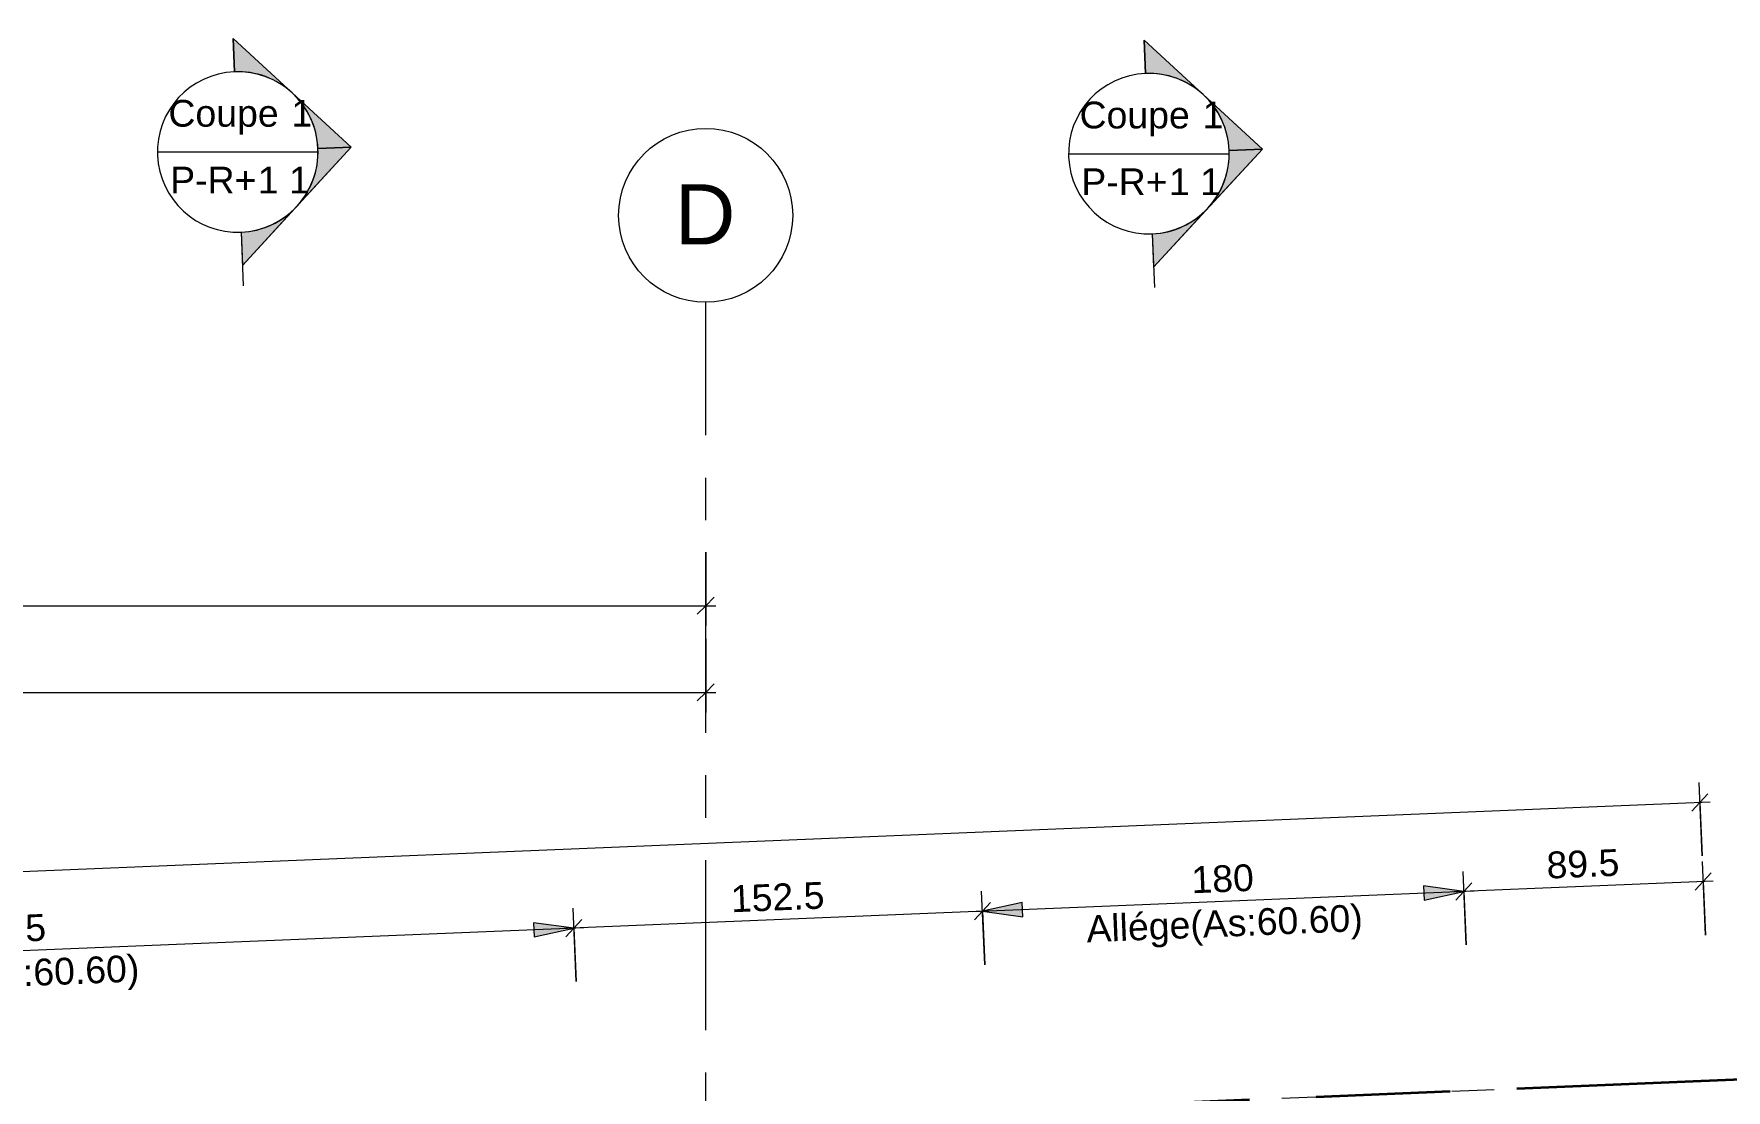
# Model space of a CAD drawing. Header units: metres. Extents: x 399 to 3028, y -427 to 863.
# Drawn here: x 419.37 to 425.69, y -383.12 to -379.17 of the extents above; entities that cross this region are included whole.
import ezdxf

# ---------------------------------------------------------------- set-up
doc = ezdxf.new("R2010")
doc.units = ezdxf.units.M
for name, pattern in [('Double tiret', [2.75, 1, -0.25, 0.5, -0.25, 0.5, -0.25]), ('Ligne de quadrillage', [1.11125, 0.635, -0.15875, 0.15875, -0.15875]), ('Tiret', [0.3175, 0.15875, -0.15875])]:
    doc.linetypes.add(name, pattern=pattern)
for name, color, linetype, lineweight in [('A-ANNO-DIMS', 211, 'Continuous', 9), ('A-ANNO-DIMS-50', 211, 'Continuous', 9), ('A-DETL', 90, 'Continuous', 18), ('G-ANNO-SYMB', 111, 'Continuous', 9), ('L-SITE', 91, 'Double tiret', 35), ('S-GRID', 1, 'Continuous', 9), ('S-GRID-IDEN', 1, 'Continuous', 9)]:
    doc.layers.add(name, color=color, linetype=linetype, lineweight=lineweight)
doc.styles.add('Arial', font='arial.ttf', dxfattribs={"height": 0.1})
doc.styles.add('Arial_7', font='arial.ttf', dxfattribs={"height": 0.225})
doc.dimstyles.new('AES-_COTATION_1_50_2', dxfattribs={"dimscale": 0.3048, "dimtxt": 0.102026, "dimasz": 0.205052, "dimexe": 0.246063, "dimexo": 0.0625, "dimgap": 0.016404, "dimtad": 1, "dimdec": 1, "dimlfac": 100, "dimrnd": 0.5, "dimdsep": 46, "dimtxsty": 'Arial', "dimblk1": 'OBLIQUE', "dimblk2": 'OBLIQUE', "dimsah": 1, "dimcen": 0.09, "dimdle": 0.123031, "dimazin": 0, "dimtfac": 1, "dimtdec": 4, "dimtix": 1, "dimtmove": 0, "dimatfit": 3, "dimfxl": 0.656168, "dimfxlon": 1, "dimtvp": 1, "dimtolj": 1, "dimtzin": 0, "dimarcsym": 2})
doc.dimstyles.new('AES-_COTATION_Allège_1_50', dxfattribs={"dimscale": 0.3048, "dimtxt": 0.102026, "dimasz": 0.492126, "dimexe": 0.246063, "dimexo": 0.0625, "dimgap": 0.016404, "dimtad": 1, "dimdec": 1, "dimlfac": 100, "dimrnd": 0.5, "dimdsep": 46, "dimtxsty": 'Arial', "dimsah": 1, "dimcen": 0.09, "dimdle": 0.123031, "dimazin": 0, "dimtfac": 1, "dimtdec": 4, "dimtix": 1, "dimtmove": 0, "dimatfit": 3, "dimfxl": 0.656168, "dimfxlon": 1, "dimtvp": 1, "dimtolj": 1, "dimtzin": 0, "dimarcsym": 2})

# ---------------------------------------------------------------- blocks, each defined once
blk = doc.blocks.new('Family - ___-883270-AES_EXE_BET_TZ_R_1_COF_0100-Plan coffrage PH R_1 Diffusion')
at = {"layer": 'A-DETL', "linetype": 'Tiret'}
blk.add_line((506.4718, -331.0937), (441.0484, -340.5755), dxfattribs=at)
at = {"layer": 'L-SITE'}
blk.add_line((506.4718, -331.0937), (441.0484, -340.5755), dxfattribs=at)
blk = doc.blocks.new('Quadrillage - M_Extrémité de la ligne de quadrillage - Cercle-214440-AES_EXE_BET_TZ_R_1_COF_0100-Plan coffrage PH R_1 Diffusion')
at = {"layer": 'S-GRID-IDEN'}
blk.add_circle((0, 0), 0.0065, dxfattribs=at)
blk = doc.blocks.new('DIMBLOCK302-AES_EXE_BET_TZ_R_1_COF_0100-Plan coffrage PH R_1 Diffusion')
at = {"layer": 'A-ANNO-DIMS-50', "transparency": 16777216}
for p, q in [((415.0167, -381.4321), (415.0167, -381.7071)), ((415.0167, -381.6321), (415.0167, -381.4321)), ((421.8805, -381.432), (421.8805, -381.707)), ((421.8805, -381.632), (421.8805, -381.432)), ((415.0167, -381.6321), (414.9855, -381.6633)), ((415.0167, -381.6321), (415.048, -381.6008)), ((415.0167, -381.6321), (421.918, -381.632)), ((421.8805, -381.632), (421.8492, -381.6632)), ((421.8805, -381.632), (421.9117, -381.6007))]:
    blk.add_line(p, q, dxfattribs=at)
at = {"layer": 'A-ANNO-DIMS-50', "color": 0, "transparency": 16777216, "insert": (418.2751, -381.4972), "char_height": 0.1, "width": 0.416266, "attachment_point": 1, "rotation": 0.00085, "line_spacing_factor": 0.941778, "style": 'Arial'}
blk.add_mtext('686.5', dxfattribs=at)
blk = doc.blocks.new('_Oblique')
at = {"color": 0, "linetype": 'ByBlock', "lineweight": -2}
blk.add_line((-0.5, -0.5), (0.5, 0.5), dxfattribs=at)
blk = doc.blocks.new('DIMBLOCK308-AES_EXE_BET_TZ_R_1_COF_0100-Plan coffrage PH R_1 Diffusion')
at = {"layer": 'A-ANNO-DIMS-50', "transparency": 16777216}
for p, q in [((410.5805, -381.1083), (410.5805, -381.3833)), ((410.5805, -381.3083), (410.5805, -381.1083)), ((421.8805, -381.1082), (421.8805, -381.3832)), ((421.8805, -381.3082), (421.8805, -381.1082)), ((410.543, -381.3083), (421.918, -381.3082)), ((410.5805, -381.3083), (410.5492, -381.3396)), ((410.5805, -381.3083), (410.6117, -381.2771)), ((421.8805, -381.3082), (421.8492, -381.3394)), ((421.8805, -381.3082), (421.9117, -381.2769))]:
    blk.add_line(p, q, dxfattribs=at)
at = {"layer": 'A-ANNO-DIMS-50', "color": 0, "transparency": 16777216, "insert": (416.0766, -381.1734), "char_height": 0.1, "width": 0.369177, "attachment_point": 1, "rotation": 0.00085, "line_spacing_factor": 0.941778, "style": 'Arial'}
blk.add_mtext('1130', dxfattribs=at)
blk = doc.blocks.new('Coupe - M_Section Head - Filled-24181-AES_EXE_BET_TZ_R_1_COF_0100-Plan coffrage PH R_1 Diffusion')
at = {"layer": 'G-ANNO-SYMB'}
h = blk.add_hatch(color=256, dxfattribs=at)
edge = h.paths.add_edge_path()
edge.add_line((-0.006, 0.00849), (-0.006, 0.006))
edge.add_arc((-0.006, 0), 0.006, 90, 135)
edge.add_line((-0.01024, 0.00424), (-0.006, 0.00849))
h = blk.add_hatch(color=256, dxfattribs=at)
edge = h.paths.add_edge_path()
edge.add_line((-0.006, 0.00849), (-0.00176, 0.00424))
edge.add_arc((-0.006, 0), 0.006, 45, 90)
edge.add_line((-0.006, 0.006), (-0.006, 0.00849))
h = blk.add_hatch(color=256, dxfattribs=at)
edge = h.paths.add_edge_path()
edge.add_line((-0.01449, 0), (-0.01024, 0.00424))
edge.add_arc((-0.006, 0), 0.006, 135, 180)
edge.add_line((-0.012, 0), (-0.01449, 0))
h = blk.add_hatch(color=256, dxfattribs=at)
edge = h.paths.add_edge_path()
edge.add_line((0.00249, 0), (0, 0))
edge.add_arc((-0.006, 0), 0.006, 360, 405)
edge.add_line((-0.00176, 0.00424), (0.00249, 0))
at = {"layer": 'G-ANNO-SYMB', "lineweight": 18}
for p, q in [((-0.006, 0.00849), (-0.01449, 0)), ((-0.006, 0.00849), (-0.01024, 0.00424)), ((-0.006, 0.00849), (0.00249, 0)), ((-0.006, 0.006), (-0.006, 0.00849)), ((-0.006, 0.00849), (-0.006, 0.006)), ((-0.00176, 0.00424), (-0.006, 0.00849)), ((-0.01024, 0.00424), (-0.01449, 0)), ((0.00249, 0), (-0.00176, 0.00424)), ((-0.01449, 0), (-0.012, 0)), ((0, 0), (0.00249, 0)), ((-0.012, 0), (-0.01449, 0)), ((0, 0), (0.00249, 0))]:
    blk.add_line(p, q, dxfattribs=at)
for start, end in [(360, 180), (90, 135), (45, 90), (135, 180), (360, 45), (180, 360)]:
    blk.add_arc((-0.006, 0), 0.006, start, end, dxfattribs=at)
blk = doc.blocks.new('DIMBLOCK319-AES_EXE_BET_TZ_R_1_COF_0100-Plan coffrage PH R_1 Diffusion')
at = {"layer": 'A-ANNO-DIMS-50', "transparency": 16777216}
for points in [[(421.3884, -382.5129), (421.2375, -382.4926), (421.2397, -382.5455)], [(417.0995, -382.6899), (417.2504, -382.7102), (417.2483, -382.6573)]]:
    blk.add_hatch(color=256, dxfattribs=at).paths.add_polyline_path(points)
for p, q in [((421.3967, -382.7127), (421.3853, -382.4379)), ((421.4259, -382.5113), (417.062, -382.6915)), ((421.3884, -382.5129), (421.2375, -382.4926)), ((421.2375, -382.4926), (421.2397, -382.5455)), ((421.2397, -382.5455), (421.3884, -382.5129)), ((421.3884, -382.5129), (421.3967, -382.7127)), ((417.1077, -382.8898), (417.0964, -382.615)), ((417.2483, -382.6573), (417.0995, -382.6899)), ((417.2504, -382.7102), (417.2483, -382.6573)), ((417.0995, -382.6899), (417.2504, -382.7102)), ((417.0995, -382.6899), (417.1077, -382.8898))]:
    blk.add_line(p, q, dxfattribs=at)
at = {"layer": 'A-ANNO-DIMS-50', "color": 0, "transparency": 16777216, "char_height": 0.1, "attachment_point": 1, "rotation": 2.36405, "line_spacing_factor": 0.941778, "style": 'Arial'}
for s, insert, width in [('429.5', (419.0651, -382.4738), 0.416266), ('Allége(As:60.60)', (418.7309, -382.6547), 1.235613)]:
    blk.add_mtext(s, dxfattribs=dict(at, insert=insert, width=width))
blk = doc.blocks.new('DIMBLOCK321-AES_EXE_BET_TZ_R_1_COF_0100-Plan coffrage PH R_1 Diffusion')
at = {"layer": 'A-ANNO-DIMS-50', "transparency": 16777216}
for p, q in [((422.9226, -382.6497), (422.9112, -382.3749)), ((422.9518, -382.4483), (421.351, -382.5144)), ((421.3967, -382.7127), (421.3853, -382.4379)), ((422.9143, -382.4499), (422.8844, -382.4824)), ((422.9143, -382.4499), (422.9443, -382.4174)), ((422.9143, -382.4499), (422.9226, -382.6497)), ((421.3884, -382.5129), (421.3585, -382.5454)), ((421.3884, -382.5129), (421.4184, -382.4804)), ((421.3884, -382.5129), (421.3967, -382.7127))]:
    blk.add_line(p, q, dxfattribs=at)
at = {"layer": 'A-ANNO-DIMS-50', "color": 0, "transparency": 16777216, "insert": (421.9725, -382.3538), "char_height": 0.1, "width": 0.416266, "attachment_point": 1, "rotation": 2.36405, "line_spacing_factor": 0.941778, "style": 'Arial'}
blk.add_mtext('152.5', dxfattribs=at)
blk = doc.blocks.new('DIMBLOCK322-AES_EXE_BET_TZ_R_1_COF_0100-Plan coffrage PH R_1 Diffusion')
at = {"layer": 'A-ANNO-DIMS-50', "transparency": 16777216}
for points in [[(424.7128, -382.3756), (424.5618, -382.3554), (424.564, -382.4082)], [(422.9143, -382.4499), (423.0653, -382.4701), (423.0631, -382.4173)]]:
    blk.add_hatch(color=256, dxfattribs=at).paths.add_polyline_path(points)
for p, q in [((424.7211, -382.5755), (424.7097, -382.3007)), ((424.7503, -382.3741), (422.8769, -382.4514)), ((422.9226, -382.6497), (422.9112, -382.3749)), ((424.7128, -382.3756), (424.5618, -382.3554)), ((424.5618, -382.3554), (424.564, -382.4082)), ((424.564, -382.4082), (424.7128, -382.3756)), ((424.7128, -382.3756), (424.7211, -382.5755)), ((423.0631, -382.4173), (422.9143, -382.4499)), ((422.9143, -382.4499), (423.0653, -382.4701)), ((422.9143, -382.4499), (422.9226, -382.6497)), ((423.0653, -382.4701), (423.0631, -382.4173))]:
    blk.add_line(p, q, dxfattribs=at)
at = {"layer": 'A-ANNO-DIMS-50', "color": 0, "transparency": 16777216, "char_height": 0.1, "attachment_point": 1, "rotation": 2.36405, "line_spacing_factor": 0.941778, "style": 'Arial'}
for s, insert, width in [('180', (423.6927, -382.2828), 0.276883), ('Allége(As:60.60)', (423.3005, -382.4661), 1.235613)]:
    blk.add_mtext(s, dxfattribs=dict(at, insert=insert, width=width))
blk = doc.blocks.new('DIMBLOCK323-AES_EXE_BET_TZ_R_1_COF_0100-Plan coffrage PH R_1 Diffusion')
at = {"layer": 'A-ANNO-DIMS-50', "transparency": 16777216}
for p, q in [((425.6147, -382.5386), (425.6034, -382.2638)), ((425.6439, -382.3372), (424.6753, -382.3772)), ((424.7211, -382.5755), (424.7097, -382.3007)), ((424.7128, -382.3756), (424.7427, -382.3431)), ((425.6065, -382.3387), (425.5765, -382.3712)), ((425.6065, -382.3387), (425.6364, -382.3062)), ((425.6065, -382.3387), (425.6147, -382.5386)), ((424.7128, -382.3756), (424.6829, -382.4081)), ((424.7128, -382.3756), (424.7211, -382.5755))]:
    blk.add_line(p, q, dxfattribs=at)
at = {"layer": 'A-ANNO-DIMS-50', "color": 0, "transparency": 16777216, "insert": (425.0192, -382.228), "char_height": 0.1, "width": 0.323972, "attachment_point": 1, "rotation": 2.36405, "line_spacing_factor": 0.941778, "style": 'Arial'}
blk.add_mtext('89.5', dxfattribs=at)
blk = doc.blocks.new('DIMBLOCK607-AES_EXE_BET_TZ_R_1_COF_0100-Plan coffrage PH R_1 Diffusion')
at = {"layer": 'A-ANNO-DIMS-50', "transparency": 16777216}
for p, q in [((425.6025, -382.2433), (425.5912, -381.9685)), ((425.5943, -382.0435), (425.6242, -382.0109)), ((425.6318, -382.0419), (405.3731, -382.8783)), ((425.5943, -382.0435), (425.5644, -382.076)), ((425.5943, -382.0435), (425.6025, -382.2433)), ((405.4188, -383.0766), (405.4075, -382.8018)), ((405.4106, -382.8767), (405.4405, -382.8442)), ((405.4106, -382.8767), (405.3806, -382.9092)), ((405.4106, -382.8767), (405.4188, -383.0766))]:
    blk.add_line(p, q, dxfattribs=at)
at = {"layer": 'A-ANNO-DIMS-50', "color": 0, "transparency": 16777216, "insert": (415.3432, -382.3317), "char_height": 0.1, "width": 0.369177, "attachment_point": 1, "rotation": 2.36405, "line_spacing_factor": 0.941778, "style": 'Arial'}
blk.add_mtext('2020', dxfattribs=at)

msp = doc.modelspace()

# ---------------------------------------------------------------- linework, layer by layer
at = {"layer": 'G-ANNO-SYMB', "lineweight": 18}
for p, q in [((419.8327, -379.6131), (420.4327, -379.6131)), ((423.2359, -379.6194), (423.8359, -379.6194))]:
    msp.add_line(p, q, dxfattribs=at)
at = {"layer": 'G-ANNO-SYMB'}
for p, q in [((420.1451, -379.9128), (420.1534, -380.1135)), ((423.5483, -379.9192), (423.5565, -380.1191))]:
    msp.add_line(p, q, dxfattribs=at)
at = {"layer": 'S-GRID', "linetype": 'Ligne de quadrillage'}
msp.add_line((421.8811, -424.0102), (421.8805, -380.1748), dxfattribs=at)

# ---------------------------------------------------------------- block references
at = {"layer": 'G-ANNO-SYMB', "lineweight": 18}
for p, xscale, yscale, zscale, rotation in [((420.1451, -379.9128), 49.99999999999997, 49.99999999999997, 49.99999999999997, 272.3640504713677), ((423.5483, -379.9192), 49.99999999999996, 49.99999999999996, 49.99999999999996, 272.3640504713551)]:
    msp.add_blockref('Coupe - M_Section Head - Filled-24181-AES_EXE_BET_TZ_R_1_COF_0100-Plan coffrage PH R_1 Diffusion', p, dxfattribs=dict(at, xscale=xscale, yscale=yscale, zscale=zscale, rotation=rotation))
at = {"layer": 'L-SITE', "linetype": 'Tiret', "lineweight": 18, "rotation": 354.117617010805}
msp.add_blockref('Family - ___-883270-AES_EXE_BET_TZ_R_1_COF_0100-Plan coffrage PH R_1 Diffusion', (0, 0), dxfattribs=at)
at = {"layer": 'S-GRID-IDEN', "xscale": 49.99999999999997, "yscale": 49.99999999999997, "zscale": 49.99999999999997, "rotation": 0.0008506628041165915}
msp.add_blockref('Quadrillage - M_Extrémité de la ligne de quadrillage - Cercle-214440-AES_EXE_BET_TZ_R_1_COF_0100-Plan coffrage PH R_1 Diffusion', (421.8805, -379.8498), dxfattribs=at)

# ---------------------------------------------------------------- texts
at = {"layer": 'G-ANNO-SYMB', "char_height": 0.1, "attachment_point": 1, "style": 'Arial'}
for s, insert, width in [('Coupe ', (419.8739, -379.4186), 0.557173), ('\\fArial|b0|i0|c178|p34|;1', (420.3336, -379.4186), 0.096202), ('Coupe ', (423.277, -379.425), 0.557173), ('\\fArial|b0|i0|c178|p34|;1', (423.7367, -379.425), 0.096202), ('P-R+', (419.8804, -379.6681), 0.396835), ('1 1', (420.2078, -379.6681), 0.240506), ('P-R+', (423.2835, -379.6744), 0.396835), ('1 1', (423.6109, -379.6744), 0.240506)]:
    msp.add_mtext(s, dxfattribs=dict(at, insert=insert, width=width))
at = {"layer": 'S-GRID-IDEN', "insert": (421.7646, -379.7335), "char_height": 0.225, "width": 0.276582, "attachment_point": 1, "style": 'Arial_7'}
msp.add_mtext('\\fArial|b0|i0|c178|p34|;D', dxfattribs=at)

# ---------------------------------------------------------------- dimensions: what is measured, and where the dimension line sits
at = {"layer": 'A-ANNO-DIMS'}
for base, p1, p2, angle, override, picture, middle in [((421.8805, -381.3082), (410.5805, -381.1083), (421.8805, -381.1082), 0.00085, {"dimpost": '<>', "dimfxl": 11.3}, 'DIMBLOCK308-AES_EXE_BET_TZ_R_1_COF_0100-Plan coffrage PH R_1 Diffusion', (416.2305, -381.2522)), ((421.8805, -381.632), (415.0167, -381.4321), (421.8805, -381.432), 0.00085, {"dimpost": '<>', "dimfxl": 6.863772}, 'DIMBLOCK302-AES_EXE_BET_TZ_R_1_COF_0100-Plan coffrage PH R_1 Diffusion', (418.4486, -381.576)), ((405.4106, -382.8767), (425.6025, -382.2433), (405.4188, -383.0766), 2.36405, {"dimpost": '<>', "dimfxl": 20.200929}, 'DIMBLOCK607-AES_EXE_BET_TZ_R_1_COF_0100-Plan coffrage PH R_1 Diffusion', (415.5001, -382.4041)), ((424.7128, -382.3756), (425.6147, -382.5386), (424.7211, -382.5755), 2.36405, {"dimpost": '<>', "dimfxl": 0.894429}, 'DIMBLOCK323-AES_EXE_BET_TZ_R_1_COF_0100-Plan coffrage PH R_1 Diffusion', (425.1573, -382.3012)), ((421.3884, -382.5129), (422.9226, -382.6497), (421.3967, -382.7127), 2.36405, {"dimpost": '<>', "dimfxl": 1.527207}, 'DIMBLOCK321-AES_EXE_BET_TZ_R_1_COF_0100-Plan coffrage PH R_1 Diffusion', (422.1491, -382.4254))]:
    dim = msp.add_linear_dim(base=base, p1=p1, p2=p2, angle=angle, dimstyle='AES-_COTATION_1_50_2', override=override, dxfattribs=at)
    dim.commit()
    dim.dimension.update_dxf_attribs({"geometry": picture, "text_midpoint": middle})
for base, p1, p2, override, picture, middle in [((422.9143, -382.4499), (424.7211, -382.5755), (422.9226, -382.6497), {"dimpost": '<>', "dimfxl": 1.8}, 'DIMBLOCK322-AES_EXE_BET_TZ_R_1_COF_0100-Plan coffrage PH R_1 Diffusion', (423.8136, -382.4127)), ((417.0995, -382.6899), (421.3967, -382.7127), (417.1077, -382.8898), {"dimpost": '<>', "dimfxl": 4.292618}, 'DIMBLOCK319-AES_EXE_BET_TZ_R_1_COF_0100-Plan coffrage PH R_1 Diffusion', (419.244, -382.6014))]:
    dim = msp.add_linear_dim(base=base, p1=p1, p2=p2, angle=2.36405, text='<>\\XAllége(As:60.60)', dimstyle='AES-_COTATION_Allège_1_50', override=override, dxfattribs=at)
    dim.commit()
    dim.dimension.update_dxf_attribs({"geometry": picture, "text_midpoint": middle})

doc.saveas('drawing.dxf')
